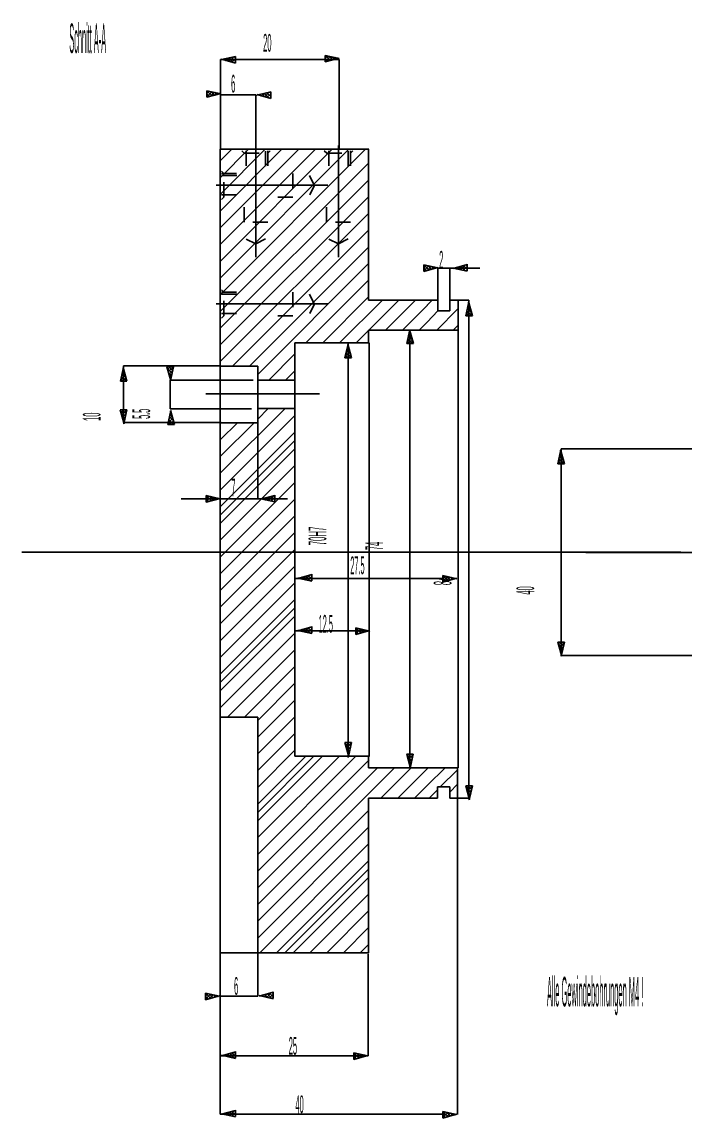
# Model space of a CAD drawing. Extents: x -0.2 to 11.2, y 0.3 to 7.8.
# Drawn here: x -0.17 to 4.24, y 0.5 to 7.8 of the extents above; entities that cross this region are included whole.
import ezdxf

# ---------------------------------------------------------------- set-up
doc = ezdxf.new("R2010")
doc.units = 0
doc.header["$LTSCALE"] = 10
doc.linetypes.add('DASHDOT', pattern=[1, 0.5, -0.25, 0, -0.25])
doc.linetypes.add('DOT', pattern=[0.25, 0, -0.25])
doc.layers.add('1', color=1, linetype='CONTINUOUS')

msp = doc.modelspace()

# ---------------------------------------------------------------- linework, layer by layer
at = {"layer": '1', "color": 1, "linetype": 'CONTINUOUS'}
for p, q in [((1.1474, 7.311), (1.1474, 7.5461)), ((1.1474, 7.5461), (1.9352, 7.5461)), ((1.1535, 7.5445), (1.2462, 7.5652)), ((1.2462, 7.5213), (1.1535, 7.5471)), ((1.1575, 7.5462), (1.1561, 7.5447)), ((1.1696, 7.5488), (1.1799, 7.5385)), ((1.1838, 7.5518), (1.1724, 7.5405)), ((1.1866, 7.5524), (1.2078, 7.5313)), ((1.2101, 7.5575), (1.1888, 7.5362)), ((1.2037, 7.5561), (1.2357, 7.524)), ((1.2363, 7.5631), (1.2052, 7.5319)), ((1.2207, 7.5597), (1.2462, 7.5342)), ((1.2462, 7.5523), (1.2216, 7.5277)), ((1.2377, 7.5634), (1.2462, 7.5548)), ((1.2462, 7.5316), (1.238, 7.5234)), ((1.2462, 7.5652), (1.2462, 7.5213)), ((1.9365, 7.5524), (1.8438, 7.573)), ((1.8438, 7.573), (1.8438, 7.5291)), ((1.8598, 7.5696), (1.8438, 7.5535)), ((1.8768, 7.5659), (1.8438, 7.5329)), ((1.8438, 7.5291), (1.9365, 7.5549)), ((1.8438, 7.5529), (1.8626, 7.534)), ((1.8438, 7.5322), (1.8462, 7.5298)), ((1.8444, 7.5729), (1.879, 7.5383)), ((1.8938, 7.5623), (1.8666, 7.5351)), ((1.8707, 7.5673), (1.8954, 7.5426)), ((1.9108, 7.5587), (1.8945, 7.5423)), ((1.897, 7.5616), (1.9118, 7.5468)), ((1.9279, 7.555), (1.9224, 7.5496)), ((1.9232, 7.556), (1.9282, 7.5511)), ((1.9352, 7.5461), (1.9352, 6.9493)), ((1.1487, 7.3173), (1.056, 7.3379)), ((1.056, 7.3379), (1.056, 7.294)), ((1.072, 7.3345), (1.056, 7.3184)), ((1.089, 7.3308), (1.056, 7.2978)), ((1.056, 7.294), (1.1487, 7.3198)), ((1.056, 7.3178), (1.0748, 7.2989)), ((1.056, 7.2971), (1.0585, 7.2947)), ((1.0567, 7.3378), (1.0912, 7.3032)), ((1.1061, 7.3272), (1.0788, 7.3)), ((1.0829, 7.3321), (1.1076, 7.3075)), ((1.1231, 7.3236), (1.1067, 7.3072)), ((1.1092, 7.3265), (1.124, 7.3117)), ((1.1401, 7.3199), (1.1346, 7.3145)), ((1.1355, 7.3209), (1.1404, 7.316)), ((1.1474, 6.9493), (1.1474, 7.311)), ((1.1474, 7.311), (1.382, 7.311)), ((1.382, 7.311), (1.382, 6.9493)), ((1.388, 7.3094), (1.4807, 7.3301)), ((1.4807, 7.2862), (1.388, 7.312)), ((1.3921, 7.3111), (1.3906, 7.3096)), ((1.4041, 7.3137), (1.4144, 7.3034)), ((1.4183, 7.3167), (1.407, 7.3054)), ((1.4212, 7.3173), (1.4423, 7.2962)), ((1.4446, 7.3224), (1.4234, 7.3011)), ((1.4382, 7.321), (1.4703, 7.2889)), ((1.4709, 7.328), (1.4397, 7.2968)), ((1.4552, 7.3246), (1.4807, 7.2991)), ((1.4807, 7.3172), (1.4561, 7.2926)), ((1.4722, 7.3283), (1.4807, 7.3197)), ((1.4807, 7.2965), (1.4725, 7.2883)), ((1.4807, 7.3301), (1.4807, 7.2862)), ((1.1454, 1.6033), (1.1454, 6.9481)), ((1.1454, 6.9481), (2.1333, 6.9481)), ((1.2213, 6.9481), (1.1456, 6.8724)), ((1.3327, 6.9481), (1.1457, 6.7612)), ((1.444, 6.9481), (1.1459, 6.65)), ((1.5554, 6.9481), (1.1461, 6.5388)), ((1.6668, 6.9481), (1.1462, 6.4276)), ((1.7781, 6.9481), (1.1464, 6.3164)), ((1.8895, 6.9481), (1.1466, 6.2052)), ((2.0008, 6.9481), (1.1467, 6.094)), ((2.1122, 6.9481), (1.1469, 5.9829)), ((2.1321, 5.9457), (2.1321, 6.9495)), ((2.1332, 6.8578), (1.1471, 5.8717)), ((2.1331, 6.7463), (1.1472, 5.7605)), ((2.1329, 6.6348), (1.1474, 5.6493)), ((2.1328, 6.5233), (1.1476, 5.5381)), ((2.1327, 6.4118), (1.2276, 5.5068)), ((2.1325, 6.3004), (1.339, 5.5068)), ((2.1324, 6.1889), (1.3947, 5.4511)), ((2.5915, 6.1595), (2.4988, 6.1801)), ((2.4988, 6.1801), (2.4988, 6.1363)), ((2.5149, 6.1767), (2.4988, 6.1607)), ((2.5319, 6.1731), (2.4988, 6.14)), ((2.4988, 6.1363), (2.5915, 6.1621)), ((2.4988, 6.16), (2.5177, 6.1412)), ((2.4988, 6.1394), (2.5013, 6.1369)), ((2.4995, 6.18), (2.5341, 6.1454)), ((2.5489, 6.1694), (2.5217, 6.1422)), ((2.5258, 6.1744), (2.5505, 6.1497)), ((2.5659, 6.1658), (2.5496, 6.1495)), ((2.552, 6.1688), (2.5669, 6.154)), ((2.5829, 6.1622), (2.5775, 6.1567)), ((2.5783, 6.1632), (2.5833, 6.1582)), ((2.5926, 5.9467), (2.5926, 6.1576)), ((2.5926, 6.1576), (2.6732, 6.1576)), ((2.6732, 6.1576), (2.6732, 5.9467)), ((2.6739, 6.1585), (2.8723, 6.1585)), ((2.7869, 6.182), (2.6942, 6.1561)), ((2.7869, 6.182), (2.6942, 6.1561)), ((2.6942, 6.1587), (2.7869, 6.1381)), ((2.6942, 6.1587), (2.7869, 6.1381)), ((2.6968, 6.1585), (2.6983, 6.157)), ((2.6968, 6.1585), (2.6983, 6.157)), ((2.7206, 6.1647), (2.7104, 6.1544)), ((2.7206, 6.1647), (2.7104, 6.1544)), ((2.7132, 6.1628), (2.7245, 6.1514)), ((2.7132, 6.1628), (2.7245, 6.1514)), ((2.7486, 6.172), (2.7274, 6.1508)), ((2.7486, 6.172), (2.7274, 6.1508)), ((2.7296, 6.167), (2.7508, 6.1458)), ((2.7296, 6.167), (2.7508, 6.1458)), ((2.7765, 6.1792), (2.7444, 6.1472)), ((2.7765, 6.1792), (2.7444, 6.1472)), ((2.746, 6.1713), (2.7771, 6.1402)), ((2.746, 6.1713), (2.7771, 6.1402)), ((2.7869, 6.169), (2.7614, 6.1435)), ((2.7869, 6.169), (2.7614, 6.1435)), ((2.7624, 6.1756), (2.7869, 6.151)), ((2.7624, 6.1756), (2.7869, 6.151)), ((2.7869, 6.1484), (2.7784, 6.1399)), ((2.7869, 6.1484), (2.7784, 6.1399)), ((2.7787, 6.1798), (2.7869, 6.1716)), ((2.7787, 6.1798), (2.7869, 6.1716)), ((2.7869, 6.1402), (2.7869, 6.1841)), ((2.1323, 6.0774), (1.7154, 5.6605)), ((2.1321, 5.9659), (1.8274, 5.6611)), ((2.2234, 5.9458), (1.9393, 5.6617)), ((2.1321, 5.9457), (2.5278, 5.9457)), ((2.335, 5.946), (2.1338, 5.7449)), ((2.4465, 5.9462), (2.2452, 5.7449)), ((2.5236, 5.9119), (2.3565, 5.7449)), ((2.522, 5.9113), (2.5572, 5.9466)), ((2.5278, 5.9457), (2.5908, 5.9457)), ((2.5926, 5.8749), (2.5926, 5.9467)), ((2.7269, 5.9457), (2.6714, 5.9457)), ((2.6732, 5.9467), (2.6732, 5.8749)), ((2.7269, 5.9457), (2.7269, 5.7448)), ((2.7269, 5.9457), (2.7991, 5.9457)), ((2.7994, 5.9335), (2.7788, 5.8408)), ((2.8035, 5.9145), (2.7921, 5.9032)), ((2.7931, 5.9079), (2.8095, 5.8915)), ((2.8227, 5.8408), (2.7968, 5.9335)), ((2.7968, 5.9249), (2.8022, 5.9194)), ((2.7992, 5.9309), (2.7977, 5.9294)), ((2.7995, 5.9441), (2.7995, 2.629)), ((2.522, 5.7994), (2.5923, 5.874)), ((2.5861, 5.7455), (2.7267, 5.8865)), ((2.6732, 5.8749), (2.5926, 5.8749)), ((2.7788, 5.8408), (2.8227, 5.8408)), ((2.812, 5.8817), (2.7809, 5.8506)), ((2.7822, 5.8568), (2.7983, 5.8408)), ((2.7858, 5.8738), (2.8189, 5.8408)), ((2.8077, 5.8981), (2.7865, 5.8769)), ((2.7895, 5.8908), (2.8167, 5.8636)), ((2.8163, 5.8654), (2.7917, 5.8408)), ((2.8205, 5.849), (2.8123, 5.8408)), ((2.5236, 5.8006), (2.4679, 5.7449)), ((2.6936, 5.7455), (2.7267, 5.7766)), ((2.1321, 5.7432), (2.0513, 5.6623)), ((2.1321, 5.6627), (2.1321, 5.7449)), ((2.1321, 5.7449), (2.5327, 5.7449)), ((2.4065, 5.7485), (2.3858, 5.6557)), ((2.4191, 5.6967), (2.3879, 5.6656)), ((2.3929, 5.6888), (2.426, 5.6557)), ((2.4148, 5.7131), (2.3936, 5.6919)), ((2.3965, 5.7058), (2.4238, 5.6786)), ((2.4105, 5.7295), (2.3992, 5.7181)), ((2.4002, 5.7228), (2.4165, 5.7065)), ((2.4038, 5.7399), (2.4093, 5.7344)), ((2.4297, 5.6557), (2.4039, 5.7485)), ((2.4063, 5.7459), (2.4048, 5.7444)), ((2.4065, 5.7471), (2.4065, 2.8346)), ((2.7269, 5.7448), (2.5255, 5.7448)), ((2.7269, 5.7448), (2.7269, 2.8342)), ((2.1358, 5.6601), (1.6417, 5.6601)), ((1.6417, 5.6601), (1.6417, 2.9124)), ((1.9957, 5.653), (1.975, 5.5603)), ((2.004, 5.6176), (1.9828, 5.5964)), ((1.9998, 5.634), (1.9884, 5.6226)), ((1.9894, 5.6274), (2.0057, 5.611)), ((1.993, 5.6444), (1.9985, 5.6389)), ((2.0189, 5.5603), (1.9931, 5.653)), ((1.9955, 5.6504), (1.994, 5.6489)), ((1.9958, 5.6611), (1.9958, 2.9027)), ((2.1358, 5.6601), (2.1358, 2.9091)), ((2.3858, 5.6557), (2.4297, 5.6557)), ((2.3893, 5.6718), (2.4053, 5.6557)), ((2.4233, 5.6803), (2.3988, 5.6557)), ((2.4276, 5.6639), (2.4194, 5.6557)), ((1.6417, 5.5868), (1.4674, 5.4125)), ((1.975, 5.5603), (2.0189, 5.5603)), ((2.0083, 5.6012), (1.9772, 5.5701)), ((1.9785, 5.5763), (1.9945, 5.5603)), ((1.9821, 5.5933), (2.0152, 5.5603)), ((1.9858, 5.6103), (2.013, 5.5831)), ((2.0125, 5.5848), (1.988, 5.5603)), ((2.0168, 5.5685), (2.0086, 5.5603)), ((0.5014, 5.4978), (0.4807, 5.4051)), ((0.5054, 5.4788), (0.494, 5.4675)), ((0.495, 5.4722), (0.5114, 5.4558)), ((0.4987, 5.4892), (0.5041, 5.4837)), ((0.5246, 5.4051), (0.4988, 5.4978)), ((0.5011, 5.4952), (0.4997, 5.4937)), ((0.5014, 5.1315), (0.5014, 5.5075)), ((0.5014, 5.5075), (1.1444, 5.5075)), ((0.8337, 5.5024), (0.7898, 5.5024)), ((0.7898, 5.5024), (0.8157, 5.4097)), ((0.793, 5.5024), (0.7905, 5.4999)), ((0.7926, 5.4919), (0.8246, 5.4599)), ((0.8136, 5.5024), (0.7948, 5.4835)), ((0.8336, 5.5017), (0.799, 5.4671)), ((0.8028, 5.5024), (0.8283, 5.4769)), ((0.828, 5.4754), (0.8033, 5.4507)), ((0.8131, 5.4097), (0.8337, 5.5024)), ((0.8234, 5.5024), (0.8319, 5.4939)), ((1.1476, 5.5068), (1.3947, 5.5068)), ((1.3947, 5.5068), (1.3947, 5.1294)), ((1.6417, 5.4755), (1.5787, 5.4125)), ((0.4807, 5.4051), (0.5246, 5.4051)), ((0.5139, 5.4461), (0.4828, 5.4149)), ((0.4841, 5.4211), (0.5002, 5.4051)), ((0.4878, 5.4381), (0.5208, 5.4051)), ((0.5097, 5.4625), (0.4884, 5.4412)), ((0.4914, 5.4552), (0.5187, 5.4279)), ((0.5182, 5.4297), (0.4936, 5.4051)), ((0.5225, 5.4133), (0.5143, 5.4051)), ((0.7998, 5.464), (0.821, 5.4428)), ((0.8071, 5.4361), (0.8174, 5.4258)), ((0.8224, 5.4492), (0.8075, 5.4344)), ((1.3647, 5.412), (0.811, 5.412)), ((0.811, 5.412), (0.811, 5.2211)), ((0.8167, 5.4229), (0.8118, 5.418)), ((1.3947, 5.4125), (1.6417, 5.4125)), ((0.5241, 5.2159), (0.4803, 5.2159)), ((0.4803, 5.2159), (0.5061, 5.1232)), ((0.4834, 5.2159), (0.4809, 5.2134)), ((0.483, 5.2055), (0.5151, 5.1734)), ((0.504, 5.2159), (0.4852, 5.1971)), ((0.524, 5.2152), (0.4894, 5.1807)), ((0.4902, 5.1775), (0.5114, 5.1564)), ((0.4932, 5.2159), (0.5187, 5.1904)), ((0.5184, 5.189), (0.4937, 5.1643)), ((0.5035, 5.1232), (0.5241, 5.2159)), ((0.5138, 5.2159), (0.5223, 5.2074)), ((0.8169, 5.2113), (0.7962, 5.1186)), ((0.8209, 5.1924), (0.8096, 5.181)), ((0.8106, 5.1857), (0.8269, 5.1694)), ((0.811, 5.2211), (1.3528, 5.2211)), ((0.8142, 5.2027), (0.8197, 5.1973)), ((0.8401, 5.1186), (0.8143, 5.2113)), ((0.8167, 5.2088), (0.8152, 5.2073)), ((1.5759, 5.2238), (1.1476, 4.7955)), ((1.6417, 5.1782), (1.1476, 4.6842)), ((1.3947, 5.2238), (1.6417, 5.2238)), ((1.4645, 5.2238), (1.3947, 5.1539)), ((0.4975, 5.1496), (0.5078, 5.1393)), ((0.5128, 5.1627), (0.498, 5.1479)), ((1.1503, 5.1315), (0.5014, 5.1315)), ((0.5072, 5.1364), (0.5022, 5.1315)), ((0.7962, 5.1186), (0.8401, 5.1186)), ((0.8295, 5.1596), (0.7984, 5.1285)), ((0.7997, 5.1347), (0.8157, 5.1186)), ((0.8033, 5.1517), (0.8364, 5.1186)), ((0.8252, 5.176), (0.804, 5.1547)), ((0.8069, 5.1687), (0.8342, 5.1414)), ((0.8337, 5.1432), (0.8092, 5.1186)), ((0.838, 5.1268), (0.8298, 5.1186)), ((1.3947, 5.1294), (1.1476, 5.1294)), ((1.3702, 5.1294), (1.1476, 4.9069)), ((1.2588, 5.1294), (1.1476, 5.0182)), ((1.3945, 5.1283), (1.3945, 4.6232)), ((1.6417, 5.0669), (1.1476, 4.5728)), ((1.6417, 5.0112), (1.1476, 4.5171)), ((1.6417, 4.9555), (1.1476, 4.4615)), ((3.4116, 4.9487), (3.391, 4.856)), ((3.4242, 4.897), (3.3931, 4.8659)), ((3.3981, 4.8891), (3.4311, 4.856)), ((3.42, 4.9134), (3.3987, 4.8921)), ((3.4017, 4.9061), (3.4289, 4.8788)), ((3.4157, 4.9298), (3.4043, 4.9184)), ((3.4053, 4.9231), (3.4217, 4.9068)), ((3.409, 4.9401), (3.4144, 4.9347)), ((3.4349, 4.856), (3.4091, 4.9487)), ((3.4114, 4.9462), (3.4099, 4.9447)), ((4.298, 4.9558), (3.413, 4.9558)), ((3.413, 4.9558), (3.413, 3.5816)), ((1.6417, 4.8442), (1.1476, 4.3501)), ((3.391, 4.856), (3.4349, 4.856)), ((3.3944, 4.872), (3.4105, 4.856)), ((3.4285, 4.8806), (3.4039, 4.856)), ((3.4328, 4.8642), (3.4246, 4.856)), ((1.6417, 4.7328), (1.1476, 4.2387)), ((1.3945, 4.6232), (0.8852, 4.6232)), ((1.144, 4.6242), (1.0513, 4.6448)), ((1.0513, 4.6448), (1.0513, 4.6009)), ((1.0674, 4.6414), (1.0513, 4.6253)), ((1.0844, 4.6377), (1.0513, 4.6047)), ((1.0513, 4.6009), (1.144, 4.6267)), ((1.0513, 4.6247), (1.0702, 4.6058)), ((1.0513, 4.604), (1.0538, 4.6016)), ((1.052, 4.6447), (1.0866, 4.6101)), ((1.1014, 4.6341), (1.0741, 4.6069)), ((1.0783, 4.639), (1.103, 4.6144)), ((1.1184, 4.6305), (1.1021, 4.6141)), ((1.1045, 4.6334), (1.1194, 4.6186)), ((1.1354, 4.6268), (1.13, 4.6214)), ((1.1308, 4.6278), (1.1357, 4.6229)), ((1.6417, 4.6215), (1.1476, 4.1274)), ((1.3945, 4.6232), (1.5929, 4.6232)), ((1.5075, 4.6466), (1.4148, 4.6208)), ((1.5075, 4.6466), (1.4148, 4.6208)), ((1.4148, 4.6234), (1.5075, 4.6027)), ((1.4148, 4.6234), (1.5075, 4.6027)), ((1.4174, 4.6232), (1.4189, 4.6217)), ((1.4174, 4.6232), (1.4189, 4.6217)), ((1.4412, 4.6294), (1.4309, 4.6191)), ((1.4412, 4.6294), (1.4309, 4.6191)), ((1.4338, 4.6274), (1.4451, 4.6161)), ((1.4338, 4.6274), (1.4451, 4.6161)), ((1.4691, 4.6366), (1.448, 4.6155)), ((1.4691, 4.6366), (1.448, 4.6155)), ((1.4502, 4.6317), (1.4714, 4.6104)), ((1.4502, 4.6317), (1.4714, 4.6104)), ((1.4971, 4.6439), (1.465, 4.6118)), ((1.4971, 4.6439), (1.465, 4.6118)), ((1.4665, 4.636), (1.4977, 4.6048)), ((1.4665, 4.636), (1.4977, 4.6048)), ((1.5075, 4.6337), (1.482, 4.6082)), ((1.5075, 4.6337), (1.482, 4.6082)), ((1.4829, 4.6402), (1.5075, 4.6156)), ((1.4829, 4.6402), (1.5075, 4.6156)), ((1.5075, 4.6131), (1.499, 4.6045)), ((1.5075, 4.6131), (1.499, 4.6045)), ((1.4993, 4.6445), (1.5075, 4.6363)), ((1.4993, 4.6445), (1.5075, 4.6363)), ((1.5075, 4.6049), (1.5075, 4.6488)), ((1.6417, 4.5101), (1.1476, 4.016)), ((1.6417, 4.3988), (1.1476, 3.9047)), ((1.6417, 4.2874), (1.1476, 3.7933)), ((1.6417, 4.1761), (1.1476, 3.682)), ((1.6429, 4.0945), (2.5248, 4.0945)), ((1.7541, 4.12), (1.6614, 4.0942)), ((1.7541, 4.12), (1.6614, 4.0942)), ((1.6614, 4.0967), (1.7541, 4.0761)), ((1.6614, 4.0967), (1.7541, 4.0761)), ((1.664, 4.0965), (1.6655, 4.095)), ((1.664, 4.0965), (1.6655, 4.095)), ((1.6878, 4.1027), (1.6775, 4.0925)), ((1.6878, 4.1027), (1.6775, 4.0925)), ((1.6804, 4.1008), (1.6917, 4.0894)), ((1.6804, 4.1008), (1.6917, 4.0894)), ((1.7157, 4.11), (1.6946, 4.0888)), ((1.7157, 4.11), (1.6946, 4.0888)), ((1.6967, 4.1051), (1.718, 4.0838)), ((1.6967, 4.1051), (1.718, 4.0838)), ((1.7436, 4.1173), (1.7116, 4.0852)), ((1.7436, 4.1173), (1.7116, 4.0852)), ((1.7131, 4.1093), (1.7443, 4.0782)), ((1.7131, 4.1093), (1.7443, 4.0782)), ((1.7541, 4.1071), (1.7286, 4.0815)), ((1.7541, 4.1071), (1.7286, 4.0815)), ((1.7295, 4.1136), (1.7541, 4.089)), ((1.7295, 4.1136), (1.7541, 4.089)), ((1.7541, 4.0864), (1.7456, 4.0779)), ((1.7541, 4.0864), (1.7456, 4.0779)), ((1.7459, 4.1178), (1.7541, 4.1096)), ((1.7459, 4.1178), (1.7541, 4.1096)), ((1.7541, 4.0782), (1.7541, 4.1221)), ((2.5248, 4.0945), (2.6339, 4.0945)), ((2.7179, 4.0921), (2.6252, 4.1128)), ((2.6252, 4.1128), (2.6252, 4.0689)), ((2.6413, 4.1094), (2.6252, 4.0933)), ((2.6583, 4.1057), (2.6252, 4.0727)), ((2.6252, 4.0689), (2.7179, 4.0947)), ((2.6252, 4.0927), (2.6441, 4.0738)), ((2.6259, 4.1126), (2.6605, 4.0781)), ((2.6753, 4.1021), (2.6481, 4.0748)), ((2.6522, 4.107), (2.6769, 4.0823)), ((2.6923, 4.0985), (2.676, 4.0821)), ((2.6784, 4.1014), (2.6933, 4.0866)), ((2.7093, 4.0948), (2.7039, 4.0894)), ((2.7047, 4.0958), (2.7096, 4.0909)), ((1.6417, 4.0647), (1.1476, 3.5706)), ((2.6252, 4.072), (2.6277, 4.0695)), ((1.6417, 3.9533), (1.1476, 3.4593)), ((1.6417, 3.8977), (1.1476, 3.4036)), ((1.6417, 3.842), (1.1476, 3.3479)), ((1.6417, 3.7306), (1.1476, 3.2365)), ((1.6429, 3.7465), (2.1359, 3.7465)), ((1.7541, 3.7719), (1.6614, 3.7461)), ((1.7541, 3.7719), (1.6614, 3.7461)), ((1.6614, 3.7487), (1.7541, 3.728)), ((1.6614, 3.7487), (1.7541, 3.728)), ((1.664, 3.7485), (1.6655, 3.747)), ((1.664, 3.7485), (1.6655, 3.747)), ((1.6878, 3.7547), (1.6775, 3.7444)), ((1.6878, 3.7547), (1.6775, 3.7444)), ((1.6804, 3.7527), (1.6917, 3.7414)), ((1.6804, 3.7527), (1.6917, 3.7414)), ((1.7157, 3.7619), (1.6946, 3.7407)), ((1.7157, 3.7619), (1.6946, 3.7407)), ((1.6967, 3.757), (1.718, 3.7357)), ((1.6967, 3.757), (1.718, 3.7357)), ((1.7436, 3.7692), (1.7116, 3.7371)), ((1.7436, 3.7692), (1.7116, 3.7371)), ((1.7131, 3.7612), (1.7443, 3.7301)), ((1.7131, 3.7612), (1.7443, 3.7301)), ((1.7541, 3.759), (1.7286, 3.7335)), ((1.7541, 3.759), (1.7286, 3.7335)), ((1.7295, 3.7655), (1.7541, 3.7409)), ((1.7295, 3.7655), (1.7541, 3.7409)), ((1.7541, 3.7383), (1.7456, 3.7298)), ((1.7541, 3.7383), (1.7456, 3.7298)), ((1.7459, 3.7698), (1.7541, 3.7616)), ((1.7459, 3.7698), (1.7541, 3.7616)), ((1.7541, 3.7302), (1.7541, 3.7741)), ((2.1398, 3.7441), (2.0471, 3.7647)), ((2.0471, 3.7647), (2.0471, 3.7208)), ((2.0631, 3.7613), (2.0471, 3.7453)), ((2.0801, 3.7577), (2.0471, 3.7246)), ((2.0471, 3.7208), (2.1398, 3.7467)), ((2.0471, 3.7446), (2.0659, 3.7257)), ((2.0471, 3.724), (2.0495, 3.7215)), ((2.0478, 3.7646), (2.0823, 3.73)), ((2.0972, 3.754), (2.0699, 3.7268)), ((2.074, 3.759), (2.0987, 3.7343)), ((2.1142, 3.7504), (2.0978, 3.734)), ((2.1003, 3.7534), (2.1151, 3.7385)), ((2.1312, 3.7468), (2.1257, 3.7413)), ((2.1266, 3.7477), (2.1315, 3.7428)), ((3.4344, 3.6701), (3.3905, 3.6701)), ((3.3905, 3.6701), (3.4164, 3.5774)), ((3.3937, 3.6701), (3.3912, 3.6677)), ((3.3933, 3.6597), (3.4253, 3.6276)), ((3.4143, 3.6701), (3.3955, 3.6513)), ((3.4343, 3.6695), (3.3997, 3.6349)), ((3.4035, 3.6701), (3.429, 3.6446)), ((3.4138, 3.5774), (3.4344, 3.6701)), ((3.4241, 3.6701), (3.4326, 3.6616)), ((1.6417, 3.6193), (1.1943, 3.1718)), ((3.4005, 3.6318), (3.4217, 3.6106)), ((3.4287, 3.6432), (3.404, 3.6185)), ((3.4078, 3.6038), (3.4181, 3.5936)), ((3.4231, 3.6169), (3.4082, 3.6021)), ((3.4174, 3.5907), (3.4125, 3.5857)), ((3.413, 3.5816), (4.298, 3.5816)), ((1.6417, 3.5079), (1.3056, 3.1718)), ((1.6417, 3.3966), (1.3947, 3.1495)), ((1.6417, 3.2852), (1.3947, 3.0382)), ((1.1476, 3.1718), (1.3947, 3.1718)), ((1.6417, 3.1739), (1.3947, 2.9268)), ((1.3947, 3.1718), (1.3947, 1.6034)), ((1.6417, 3.0625), (1.3947, 2.8155)), ((2.0185, 3.0017), (1.9746, 3.0017)), ((1.9746, 3.0017), (2.0004, 2.909)), ((1.9777, 3.0017), (1.9752, 2.9992)), ((1.9773, 2.9912), (2.0094, 2.9592)), ((1.9984, 3.0017), (1.9795, 2.9828)), ((2.0183, 3.001), (1.9838, 2.9664)), ((1.9875, 3.0017), (2.013, 2.9762)), ((1.9978, 2.909), (2.0185, 3.0017)), ((2.0082, 3.0017), (2.0167, 2.9932)), ((1.6417, 2.9511), (1.3947, 2.7041)), ((1.9846, 2.9633), (2.0058, 2.9421)), ((2.0127, 2.9747), (1.988, 2.9501)), ((1.9918, 2.9354), (2.0021, 2.9251)), ((2.0071, 2.9485), (1.9923, 2.9337)), ((2.0015, 2.9222), (1.9966, 2.9173)), ((2.4293, 2.9241), (2.3854, 2.9241)), ((2.3854, 2.9241), (2.4112, 2.8314)), ((2.3885, 2.9241), (2.386, 2.9216)), ((2.4092, 2.9241), (2.3903, 2.9052)), ((2.4291, 2.9234), (2.3946, 2.8889)), ((2.3983, 2.9241), (2.4238, 2.8986)), ((2.4086, 2.8314), (2.4293, 2.9241)), ((2.419, 2.9241), (2.4275, 2.9156)), ((1.7709, 2.9133), (1.3947, 2.5371)), ((1.7138, 2.9119), (1.3947, 2.5927)), ((1.8244, 2.9112), (1.3947, 2.4814)), ((1.9351, 2.9104), (1.3947, 2.37)), ((2.0457, 2.9097), (1.3947, 2.2587)), ((2.1347, 2.8874), (1.3947, 2.1473)), ((1.6417, 2.9124), (2.1358, 2.9124)), ((2.1321, 2.9158), (2.1321, 2.8336)), ((2.3881, 2.9136), (2.4202, 2.8816)), ((2.3954, 2.8857), (2.4166, 2.8646)), ((2.4235, 2.8972), (2.3988, 2.8725)), ((2.4026, 2.8578), (2.4129, 2.8475)), ((2.4179, 2.8709), (2.4031, 2.8561)), ((2.4123, 2.8446), (2.4074, 2.8397)), ((2.3037, 2.8336), (1.3947, 1.9246)), ((2.1923, 2.8336), (1.3947, 2.036)), ((2.1321, 2.8336), (2.5236, 2.8336)), ((2.415, 2.8336), (2.2143, 2.6329)), ((2.5236, 2.8308), (2.3256, 2.6329)), ((2.5236, 2.8336), (2.723, 2.8336)), ((2.524, 2.719), (2.6407, 2.8334)), ((2.6086, 2.7075), (2.7227, 2.8218)), ((2.723, 2.8336), (2.723, 2.6324)), ((2.5236, 2.7195), (2.437, 2.6329)), ((2.6726, 2.7079), (2.59, 2.7079)), ((2.59, 2.7079), (2.59, 2.6315)), ((2.6726, 2.6315), (2.6726, 2.7079)), ((2.674, 2.6753), (2.7214, 2.7229)), ((2.8222, 2.7152), (2.7783, 2.7152)), ((2.7783, 2.7152), (2.8041, 2.6225)), ((2.7815, 2.7152), (2.779, 2.7127)), ((2.7811, 2.7048), (2.8131, 2.6727)), ((2.8021, 2.7152), (2.7832, 2.6964)), ((2.8221, 2.7145), (2.7875, 2.68)), ((2.7912, 2.7152), (2.8168, 2.6897)), ((2.8016, 2.6225), (2.8222, 2.7152)), ((2.8119, 2.7152), (2.8204, 2.7067)), ((2.5236, 2.6329), (2.1321, 2.6329)), ((2.1321, 2.6329), (2.1321, 1.6042)), ((2.5247, 2.6321), (2.5894, 2.6321)), ((2.5355, 2.6316), (2.5894, 2.6869)), ((2.723, 2.6324), (2.6727, 2.6324)), ((2.723, 2.6324), (2.8009, 2.6324)), ((2.723, 2.6324), (2.723, 0.5277)), ((2.7883, 2.6768), (2.8095, 2.6557)), ((2.8165, 2.6883), (2.7918, 2.6636)), ((2.7956, 2.6489), (2.8059, 2.6386)), ((2.8108, 2.662), (2.796, 2.6472)), ((2.8052, 2.6357), (2.8003, 2.6308)), ((2.1321, 2.5507), (1.3947, 1.8133)), ((2.1321, 2.4394), (1.3947, 1.7019)), ((2.1321, 2.328), (1.4075, 1.6034)), ((2.1321, 2.2166), (1.519, 1.6035)), ((2.1321, 2.161), (1.5747, 1.6036)), ((2.1321, 2.1053), (1.6305, 1.6036)), ((2.1321, 1.9939), (1.7419, 1.6038)), ((2.1321, 1.8826), (1.8534, 1.6039)), ((2.1321, 1.7712), (1.9649, 1.604)), ((2.1321, 1.6599), (2.0764, 1.6041)), ((1.1444, 1.6023), (1.1444, 1.3158)), ((2.1333, 1.6033), (1.1454, 1.6033)), ((1.3944, 1.3158), (1.3944, 1.6023)), ((2.1289, 0.9196), (2.1289, 1.5948)), ((1.1398, 1.3146), (1.0471, 1.3352)), ((1.0471, 1.3352), (1.0471, 1.2913)), ((1.0632, 1.3318), (1.0471, 1.3158)), ((1.0802, 1.3282), (1.0471, 1.2951)), ((1.0471, 1.2913), (1.1398, 1.3172)), ((1.0471, 1.3151), (1.066, 1.2962)), ((1.0478, 1.3351), (1.0824, 1.3005)), ((1.0972, 1.3245), (1.0699, 1.2973)), ((1.0741, 1.3295), (1.0988, 1.3048)), ((1.1142, 1.3209), (1.0979, 1.3045)), ((1.1003, 1.3239), (1.1151, 1.309)), ((1.1312, 1.3172), (1.1258, 1.3118)), ((1.1266, 1.3182), (1.1315, 1.3133)), ((1.1444, 1.3158), (1.3944, 1.3158)), ((1.1444, 1.3158), (1.1444, 0.9196)), ((1.4972, 1.3424), (1.4045, 1.3166)), ((1.4972, 1.3424), (1.4045, 1.3166)), ((1.4045, 1.3192), (1.4972, 1.2985)), ((1.4045, 1.3192), (1.4972, 1.2985)), ((1.407, 1.319), (1.4085, 1.3175)), ((1.407, 1.319), (1.4085, 1.3175)), ((1.4309, 1.3252), (1.4206, 1.3149)), ((1.4309, 1.3252), (1.4206, 1.3149)), ((1.4234, 1.3232), (1.4348, 1.3119)), ((1.4234, 1.3232), (1.4348, 1.3119)), ((1.4588, 1.3324), (1.4376, 1.3112)), ((1.4588, 1.3324), (1.4376, 1.3112)), ((1.4398, 1.3275), (1.4611, 1.3062)), ((1.4398, 1.3275), (1.4611, 1.3062)), ((1.4867, 1.3397), (1.4546, 1.3076)), ((1.4867, 1.3397), (1.4546, 1.3076)), ((1.4562, 1.3317), (1.4873, 1.3006)), ((1.4562, 1.3317), (1.4873, 1.3006)), ((1.4972, 1.3295), (1.4717, 1.304)), ((1.4972, 1.3295), (1.4717, 1.304)), ((1.4726, 1.336), (1.4972, 1.3114)), ((1.4726, 1.336), (1.4972, 1.3114)), ((1.489, 1.3403), (1.4972, 1.3321)), ((1.489, 1.3403), (1.4972, 1.3321)), ((1.4972, 1.3007), (1.4972, 1.3446)), ((1.0471, 1.2945), (1.0496, 1.292)), ((1.4972, 1.3088), (1.4887, 1.3003)), ((1.4972, 1.3088), (1.4887, 1.3003)), ((1.1444, 0.9196), (2.1289, 0.9196)), ((1.1444, 0.9196), (1.1444, 0.5298)), ((1.2472, 0.9456), (1.1545, 0.9198)), ((1.2472, 0.9456), (1.1545, 0.9198)), ((1.1545, 0.9224), (1.2472, 0.9017)), ((1.1545, 0.9224), (1.2472, 0.9017)), ((1.157, 0.9222), (1.1585, 0.9207)), ((1.157, 0.9222), (1.1585, 0.9207)), ((1.1809, 0.9284), (1.1706, 0.9181)), ((1.1809, 0.9284), (1.1706, 0.9181)), ((1.1734, 0.9264), (1.1848, 0.9151)), ((1.1734, 0.9264), (1.1848, 0.9151)), ((1.2088, 0.9356), (1.1876, 0.9145)), ((1.2088, 0.9356), (1.1876, 0.9145)), ((1.1898, 0.9307), (1.2111, 0.9094)), ((1.1898, 0.9307), (1.2111, 0.9094)), ((1.2367, 0.9429), (1.2046, 0.9108)), ((1.2367, 0.9429), (1.2046, 0.9108)), ((1.2062, 0.935), (1.2373, 0.9038)), ((1.2062, 0.935), (1.2373, 0.9038)), ((1.2472, 0.9327), (1.2217, 0.9072)), ((1.2472, 0.9327), (1.2217, 0.9072)), ((1.2226, 0.9392), (1.2472, 0.9146)), ((1.2226, 0.9392), (1.2472, 0.9146)), ((1.2472, 0.9121), (1.2387, 0.9035)), ((1.2472, 0.9121), (1.2387, 0.9035)), ((1.239, 0.9435), (1.2472, 0.9353)), ((1.239, 0.9435), (1.2472, 0.9353)), ((1.2472, 0.9039), (1.2472, 0.9478)), ((2.1259, 0.9178), (2.0332, 0.9384)), ((2.0332, 0.9384), (2.0332, 0.8945)), ((2.0492, 0.935), (2.0332, 0.919)), ((2.0662, 0.9314), (2.0332, 0.8983)), ((2.0332, 0.8945), (2.1259, 0.9204)), ((2.0332, 0.9183), (2.0521, 0.8994)), ((2.0332, 0.8977), (2.0357, 0.8952)), ((2.0339, 0.9383), (2.0684, 0.9037)), ((2.0833, 0.9277), (2.056, 0.9005)), ((2.0601, 0.9327), (2.0848, 0.908)), ((2.1003, 0.9241), (2.0839, 0.9077)), ((2.0864, 0.9271), (2.1012, 0.9122)), ((2.1173, 0.9205), (2.1119, 0.915)), ((2.1127, 0.9214), (2.1176, 0.9165)), ((1.1444, 0.5298), (2.5247, 0.5298)), ((1.2472, 0.5558), (1.1545, 0.53)), ((1.2472, 0.5558), (1.1545, 0.53)), ((1.1545, 0.5325), (1.2472, 0.5119)), ((1.1545, 0.5325), (1.2472, 0.5119)), ((1.157, 0.5323), (1.1585, 0.5308)), ((1.157, 0.5323), (1.1585, 0.5308)), ((1.1809, 0.5385), (1.1706, 0.5283)), ((1.1809, 0.5385), (1.1706, 0.5283)), ((1.1734, 0.5366), (1.1848, 0.5252)), ((1.1734, 0.5366), (1.1848, 0.5252)), ((1.2088, 0.5458), (1.1876, 0.5246)), ((1.2088, 0.5458), (1.1876, 0.5246)), ((1.1898, 0.5409), (1.2111, 0.5196)), ((1.1898, 0.5409), (1.2111, 0.5196)), ((1.2367, 0.5531), (1.2046, 0.521)), ((1.2367, 0.5531), (1.2046, 0.521)), ((1.2062, 0.5451), (1.2373, 0.514)), ((1.2062, 0.5451), (1.2373, 0.514)), ((1.2472, 0.5429), (1.2217, 0.5173)), ((1.2472, 0.5429), (1.2217, 0.5173)), ((1.2226, 0.5494), (1.2472, 0.5248)), ((1.2226, 0.5494), (1.2472, 0.5248)), ((1.2472, 0.5222), (1.2387, 0.5137)), ((1.2472, 0.5222), (1.2387, 0.5137)), ((1.239, 0.5536), (1.2472, 0.5455)), ((1.239, 0.5536), (1.2472, 0.5455)), ((1.2472, 0.5141), (1.2472, 0.5579)), ((2.5247, 0.5298), (2.6396, 0.5298)), ((2.7177, 0.5279), (2.625, 0.5486)), ((2.625, 0.5486), (2.625, 0.5047)), ((2.6411, 0.5452), (2.625, 0.5291)), ((2.6581, 0.5415), (2.625, 0.5085)), ((2.625, 0.5047), (2.7177, 0.5305)), ((2.625, 0.5285), (2.6439, 0.5096)), ((2.6257, 0.5485), (2.6603, 0.5139)), ((2.6751, 0.5379), (2.6479, 0.5106)), ((2.652, 0.5428), (2.6767, 0.5181)), ((2.6921, 0.5343), (2.6758, 0.5179)), ((2.6783, 0.5372), (2.6931, 0.5224)), ((2.7091, 0.5306), (2.7037, 0.5252)), ((2.7045, 0.5316), (2.7095, 0.5267)), ((2.625, 0.5078), (2.6275, 0.5054))]:
    msp.add_line(p, q, dxfattribs=at)
at = {"layer": '1', "color": 1, "linetype": 'DOT'}
for p, q in [((1.288, 6.9383), (1.3036, 6.9226)), ((1.288, 6.9383), (1.3036, 6.9226)), ((1.3032, 6.464), (1.3032, 6.9383)), ((1.3032, 6.464), (1.3032, 6.9383)), ((1.3182, 6.9383), (1.3182, 6.3511)), ((1.3182, 6.9383), (1.3182, 6.3511)), ((1.4466, 6.9368), (1.4466, 6.3517)), ((1.4466, 6.9368), (1.4466, 6.3517)), ((1.4612, 6.9226), (1.4768, 6.9383)), ((1.4612, 6.9226), (1.4768, 6.9383)), ((1.4615, 6.9379), (1.4615, 6.464)), ((1.4615, 6.9379), (1.4615, 6.464)), ((1.8375, 6.9383), (1.8531, 6.9226)), ((1.8375, 6.9383), (1.8531, 6.9226)), ((1.8527, 6.464), (1.8527, 6.9383)), ((1.8527, 6.464), (1.8527, 6.9383)), ((1.8677, 6.9383), (1.8677, 6.3511)), ((1.8677, 6.9383), (1.8677, 6.3511)), ((1.9961, 6.9368), (1.9961, 6.3517)), ((1.9961, 6.9368), (1.9961, 6.3517)), ((2.0107, 6.9226), (2.0263, 6.9383)), ((2.0107, 6.9226), (2.0263, 6.9383)), ((2.0111, 6.9379), (2.0111, 6.464)), ((2.0111, 6.9379), (2.0111, 6.464)), ((1.3036, 6.9226), (1.4612, 6.9226)), ((1.3036, 6.9226), (1.4612, 6.9226)), ((1.8531, 6.9226), (2.0107, 6.9226)), ((1.8531, 6.9226), (2.0107, 6.9226)), ((1.1687, 6.7877), (1.153, 6.8033)), ((1.1687, 6.7877), (1.153, 6.8033)), ((1.1534, 6.788), (1.6272, 6.788)), ((1.1534, 6.788), (1.6272, 6.788)), ((1.1687, 6.6301), (1.1687, 6.7877)), ((1.1687, 6.6301), (1.1687, 6.7877)), ((1.6272, 6.788), (1.6272, 6.6297)), ((1.6272, 6.788), (1.6272, 6.6297)), ((1.1545, 6.7731), (1.7396, 6.7731)), ((1.1545, 6.7731), (1.7396, 6.7731)), ((1.7396, 6.7731), (1.7707, 6.7089)), ((1.7396, 6.7731), (1.7707, 6.7089)), ((1.7402, 6.6447), (1.7726, 6.7089)), ((1.7402, 6.6447), (1.7726, 6.7089)), ((1.153, 6.6447), (1.7402, 6.6447)), ((1.153, 6.6447), (1.7402, 6.6447)), ((1.6272, 6.6297), (1.1529, 6.6297)), ((1.6272, 6.6297), (1.1529, 6.6297)), ((1.153, 6.6144), (1.1687, 6.6301)), ((1.153, 6.6144), (1.1687, 6.6301)), ((1.4615, 6.464), (1.3032, 6.464)), ((1.4615, 6.464), (1.3032, 6.464)), ((2.0111, 6.464), (1.8527, 6.464)), ((2.0111, 6.464), (1.8527, 6.464)), ((1.3182, 6.3511), (1.3824, 6.3187)), ((1.3182, 6.3511), (1.3824, 6.3187)), ((1.4466, 6.3517), (1.3824, 6.3206)), ((1.4466, 6.3517), (1.3824, 6.3206)), ((1.8677, 6.3511), (1.9319, 6.3187)), ((1.8677, 6.3511), (1.9319, 6.3187)), ((1.9961, 6.3517), (1.9319, 6.3206)), ((1.9961, 6.3517), (1.9319, 6.3206)), ((1.1687, 5.9988), (1.153, 6.0144)), ((1.1687, 5.9988), (1.153, 6.0144)), ((1.1534, 5.9991), (1.6272, 5.9991)), ((1.1534, 5.9991), (1.6272, 5.9991)), ((1.1545, 5.9842), (1.7396, 5.9842)), ((1.1545, 5.9842), (1.7396, 5.9842)), ((1.1687, 5.8412), (1.1687, 5.9988)), ((1.1687, 5.8412), (1.1687, 5.9988)), ((1.6272, 5.9991), (1.6272, 5.8408)), ((1.6272, 5.9991), (1.6272, 5.8408)), ((1.7396, 5.9842), (1.7707, 5.92)), ((1.7396, 5.9842), (1.7707, 5.92)), ((1.7402, 5.8558), (1.7726, 5.92)), ((1.7402, 5.8558), (1.7726, 5.92)), ((1.6272, 5.8408), (1.1529, 5.8408)), ((1.6272, 5.8408), (1.1529, 5.8408)), ((1.153, 5.8558), (1.7402, 5.8558)), ((1.153, 5.8558), (1.7402, 5.8558)), ((1.153, 5.8256), (1.1687, 5.8412)), ((1.153, 5.8256), (1.1687, 5.8412))]:
    msp.add_line(p, q, dxfattribs=at)
at = {"layer": '1', "color": 1, "linetype": 'DASHDOT'}
for p, q in [((1.3829, 6.9731), (1.3829, 6.4153)), ((1.3829, 6.9731), (1.3829, 6.4153)), ((1.9324, 6.9731), (1.9324, 6.4153)), ((1.9324, 6.9731), (1.9324, 6.4153)), ((1.1182, 6.7093), (1.6759, 6.7093)), ((1.1182, 6.7093), (1.6759, 6.7093)), ((1.6759, 6.7093), (1.8597, 6.7093)), ((1.6759, 6.7093), (1.8597, 6.7093)), ((1.3829, 6.4153), (1.3829, 6.2316)), ((1.3829, 6.4153), (1.3829, 6.2316)), ((1.9324, 6.4153), (1.9324, 6.2316)), ((1.9324, 6.4153), (1.9324, 6.2316)), ((1.1182, 5.9205), (1.6759, 5.9205)), ((1.1182, 5.9205), (1.6759, 5.9205)), ((1.6759, 5.9205), (1.8597, 5.9205)), ((1.6759, 5.9205), (1.8597, 5.9205)), ((1.05, 5.3228), (1.8057, 5.3228)), ((4.21, 4.2679), (-0.1743, 4.2679)), ((6.6941, 4.2669), (3.5768, 4.2669))]:
    msp.add_line(p, q, dxfattribs=at)

# ---------------------------------------------------------------- texts
at = {"layer": '1', "color": 1}
for s, height, width, p in [('Schnitt A-A', 0.19685, 0.155588, (0.1409, 7.5882)), ('20', 0.11811, 0.308372, (1.4302, 7.5976)), ('6', 0.1181, 0.308372, (1.2171, 7.3256)), ('2', 0.1181, 0.308372, (2.6011, 6.1542)), ('7', 0.1181, 0.308372, (1.2188, 4.6392)), ('27.5', 0.11811, 0.269825, (2.0104, 4.1218)), ('12.5', 0.11811, 0.269825, (1.7998, 3.7332)), ('6', 0.1181, 0.308372, (1.2369, 1.3244)), ('Alle Gewindebohrungen M4 !', 0.19685, 0.165453, (3.3187, 1.2473)), ('25', 0.11811, 0.308372, (1.6005, 0.9259)), ('40', 0.11811, 0.308372, (1.6448, 0.5373))]:
    msp.add_text(s, height=height, dxfattribs=dict(at, width=width)).set_placement(p)
for s, width, p in [('10', 0.308372, (0.349, 5.1415)), ('5.5', 0.256977, (0.6785, 5.1551)), ('70H7', 0.327645, (1.8507, 4.3146)), ('74', 0.308372, (2.2279, 4.2821)), ('84', 0.308372, (2.6831, 4.0491)), ('40', 0.308372, (3.2335, 3.986))]:
    msp.add_text(s, height=0.11811, rotation=90, dxfattribs=dict(at, width=width)).set_placement(p)

doc.saveas('drawing.dxf')
